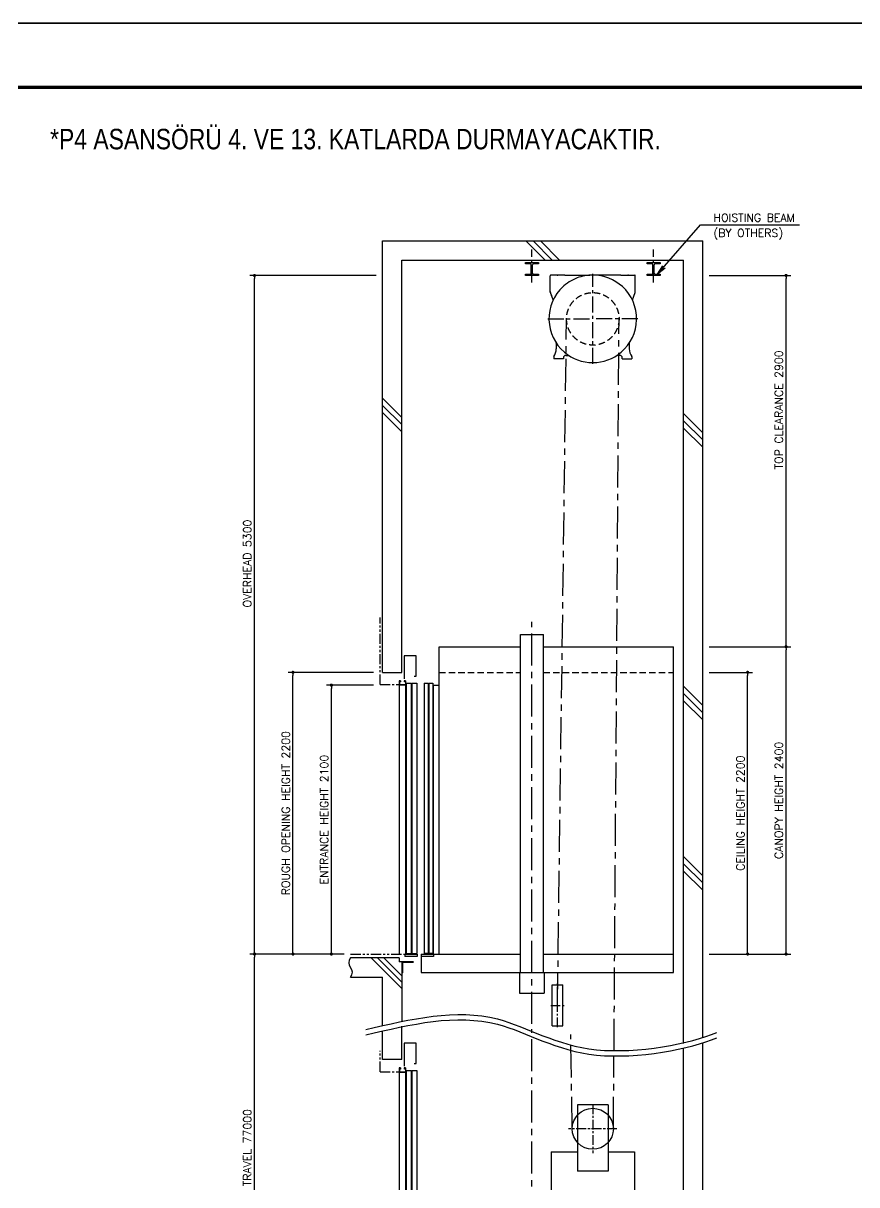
# Model space of a CAD drawing. Header units: millimetres. Extents: x -106996 to 276536, y -21995 to 37993.
# Drawn here: x -54766 to -48258, y -9072 to 0 of the extents above; entities that cross this region are included whole.
import ezdxf

# ---------------------------------------------------------------- set-up
doc = ezdxf.new("R2010")
doc.units = ezdxf.units.MM
doc.header["$LTSCALE"] = 100
for name, pattern in [('CENTERX2', [4, 2.5, -0.5, 0.5, -0.5]), ('DASHED', [0.75, 0.5, -0.25]), ('PHANTOM2', [31.75, 15.875, -3.175, 3.175, -3.175, 3.175, -3.175])]:
    doc.linetypes.add(name, pattern=pattern)
doc.layers.get('0').update_dxf_attribs({"color": 3})
for name, color, linetype in [('BUILDING', 3, 'Continuous'), ('CAR', 6, 'Continuous'), ('CENTER-LINE', 7, 'CENTERX2'), ('CWT', 1, 'Continuous'), ('DIM', 2, 'Continuous'), ('DOOR', 7, 'Continuous'), ('FRAME', 5, 'Continuous'), ('OTHERS', 4, 'Continuous'), ('TRACTION-MACHINE', 2, 'Continuous'), ('W-DASHED-LINE', 111, 'PHANTOM2')]:
    doc.layers.add(name, color=color, linetype=linetype)
doc.styles.add('MAHAL', font='arial.ttf', dxfattribs={"width": 0.8})
doc.styles.get("Standard").update_dxf_attribs({"font": 'romans.shx', "bigfont": 'bigfont.shx'})
doc.dimstyles.new('1-50IN', dxfattribs={"dimscale": 25, "dimtxt": 2.5, "dimasz": 1, "dimexe": 1.5, "dimexo": 2, "dimgap": 1, "dimtad": 3, "dimdsep": 46, "dimtxsty": 'Standard', "dimblk1": 'DOT', "dimblk2": 'DOT', "dimsah": 1, "dimcen": 0.09, "dimclrd": 256, "dimclre": 256, "dimclrt": 256, "dimadec": 0, "dimazin": 0, "dimtfac": 1, "dimtmove": 0, "dimatfit": 3, "dimldrblk": 'DOT', "dimfxl": 0, "dimtolj": 1, "dimtzin": 0, "dimarcsym": 0})
doc.dimstyles.new('1-50IN-ARROW', dxfattribs={"dimscale": 25, "dimtxt": 2.5, "dimasz": 3, "dimexe": 1.5, "dimexo": 2, "dimgap": 1, "dimtad": 3, "dimdsep": 46, "dimtxsty": 'Standard', "dimblk1": 'OPEN', "dimblk2": 'OPEN', "dimsah": 1, "dimcen": 0.09, "dimclrd": 256, "dimclre": 256, "dimclrt": 256, "dimadec": 0, "dimazin": 0, "dimtfac": 1, "dimtmove": 0, "dimatfit": 3, "dimldrblk": 'OPEN', "dimfxl": 0, "dimtolj": 1, "dimtzin": 0, "dimarcsym": 0})

# ---------------------------------------------------------------- blocks, each defined once
blk = doc.blocks.new('SWALL2')
at = {"layer": 'BUILDING'}
for p, q in [((130, 150), (-250, 150)), ((-89.6, 150), (150, -89.6)), ((-39.6, 150), (150, -39.6)), ((10.4, 150), (150, 10.4)), ((130, 150), (130, 120)), ((150, 120), (130, 120)), ((150, 120), (150, -340.5)), ((240, 120), (150, 120)), ((150, 120), (150, 30)), ((156, 105.5), (156, 34)), ((236, 114), (164.5, 114)), ((240, 120), (240, 118)), ((-250, 0), (0, 0)), ((0, -379.6), (0, 0)), ((150, 30), (152, 30)), ((0, -645), (0, -421.2)), ((150, -645), (150, -382.2)), ((150, -645), (0, -645))]:
    blk.add_line(p, q, dxfattribs=at)
for centre, radius, start, end in [((-205.3, 112.5), 58.3, 139.98603, 220.01397), ((164.5, 105.5), 8.5, 90, 180), ((236, 118), 4, 270, 0), ((-294.7, 37.5), 58.3, 319.98603, 40.01397), ((152, 34), 4, 270, 0)]:
    blk.add_arc(centre, radius, start, end, dxfattribs=at)
blk = doc.blocks.new('SDOOR_HH2100W')
at = {"layer": 'DOOR', "ltscale": 170}
for p, q in [((-7, 2328), (-102, 2328)), ((-102, 2328), (-102, 2150)), ((-7, 2170), (-7, 2328)), ((-24, 2170), (-7, 2170)), ((-96, 0), (-96, -20)), ((0, 0), (0, -20)), ((0, -20), (-96, -20))]:
    blk.add_line(p, q, dxfattribs=at)
at = {"layer": 'DOOR'}
for p, q in [((-87, 2115), (-87, 5)), ((-87, 2115), (-47, 2115)), ((-47, 2115), (-47, 5)), ((-43, 2115), (-43, 5)), ((-43, 2115), (-3, 2115)), ((-3, 2115), (-3, 5)), ((-96, 0), (0, 0)), ((-87, 5), (-47, 5)), ((-43, 5), (-3, 5))]:
    blk.add_line(p, q, dxfattribs=at)
at = {"layer": 'OTHERS', "ltscale": 60}
for p, q in [((-141, 2135), (-141, 0)), ((-139.4, 2133.4), (-139.4, 2101.6)), ((-132.6, 2133.4), (-132.6, 2125)), ((-131, 2125), (-132.6, 2125)), ((-131, 2135), (-131, 2125)), ((-101, 2135), (-101, 2125)), ((-99.4, 2125), (-101, 2125))]:
    blk.add_line(p, q, dxfattribs=at)
at = {"layer": 'OTHERS', "ltscale": 150}
for p, q in [((-131, 2135), (-141, 2135)), ((-91, 2100), (-141, 2100)), ((-132.6, 2133.4), (-139.4, 2133.4)), ((-92.6, 2101.6), (-139.4, 2101.6))]:
    blk.add_line(p, q, dxfattribs=at)
at = {"layer": 'OTHERS', "ltscale": 25}
for p, q in [((-91, 2135), (-101, 2135)), ((-99.4, 2133.4), (-99.4, 2125)), ((-92.6, 2133.4), (-99.4, 2133.4)), ((-92.6, 2133.4), (-92.6, 2101.6)), ((-91, 2135), (-91, 0))]:
    blk.add_line(p, q, dxfattribs=at)
blk = doc.blocks.new('SDOOR2_HH2100W')
at = {"layer": 'CAR'}
for p, q in [((96, 2100), (141, 2100)), ((96, 0), (96, 2100)), ((0, -20), (0, -145))]:
    blk.add_line(p, q, dxfattribs=at)
at = {"layer": 'CAR', "ltscale": 170}
for p, q in [((0, 0), (0, -20)), ((96, 0), (96, -20)), ((96, -20), (0, -20))]:
    blk.add_line(p, q, dxfattribs=at)
at = {"layer": 'DOOR'}
for p, q in [((24, 2115), (24, 5)), ((24, 2115), (56, 2115)), ((56, 2115), (56, 5)), ((60, 2115), (60, 5)), ((60, 2115), (92, 2115)), ((92, 2115), (92, 5)), ((56, 5), (24, 5)), ((92, 5), (60, 5))]:
    blk.add_line(p, q, dxfattribs=at)
blk = doc.blocks.new('WAVE')
at = {"layer": 'BUILDING'}
for points in [[(-109.4, 10.7), (184.3, 94.6), (688.2, 238.6), (1305.4, -259.3), (2009, -99.4), (2175.6, -11.3)], [(-109.4, -30.9), (184.3, 53), (688.2, 197), (1305.4, -300.9), (2009, -141), (2175.6, -52.9)]]:
    blk.add_open_spline(points, degree=3, knots=[0, 0, 0, 0, 172.429057, 295.895167, 418.224694, 418.224694, 418.224694, 418.224694], dxfattribs=at)
blk = doc.blocks.new('SCWT')
at = {"layer": 'CENTER-LINE'}
blk.add_line((-161, 2325), (-171.7, 3061.3), dxfattribs=at)
at = {"layer": 'CENTER-LINE', "ltscale": 0.3}
for p, q in [((0, 2515.2), (0, 2134.8)), ((186, 2325), (-190.6, 2325)), ((188.3, 2325), (-188.3, 2325))]:
    blk.add_line(p, q, dxfattribs=at)
at = {"layer": 'CWT'}
for p, q in [((-120, 2511), (-120, 1993)), ((120, 2511), (-120, 2511)), ((120, 2511), (120, 1993)), ((-325, 2145), (-325, 125)), ((-325, 2145), (-120, 2145)), ((120, 2145), (325, 2145)), ((325, 2145), (325, 125)), ((120, 1993), (-120, 1993)), ((-325, 125), (-25, 125)), ((-125, 125), (0, 125)), ((-115, 125), (-115, 0)), ((125, 125), (0, 125)), ((325, 125), (25, 125)), ((115, 125), (115, 0)), ((-115, 0), (115, 0))]:
    blk.add_line(p, q, dxfattribs=at)
blk.add_ellipse((0, 2325), major_axis=(161, 0), ratio=0.993892, start_param=-1.570796, end_param=4.712389, dxfattribs=at)
blk = doc.blocks.new('STR')
at = {"layer": 'CENTER-LINE', "ltscale": 0.5}
for p, q in [((0, -350.5), (0, 350.5)), ((-350.5, 0), (0, 0)), ((350.5, 0), (0, 0))]:
    blk.add_line(p, q, dxfattribs=at)
at = {"layer": 'TRACTION-MACHINE'}
for p, q in [((-332, 213.5), (-332, 337)), ((-218, 342), (-327, 342)), ((-218, 342), (-22.1, 342)), ((218, 342), (22.1, 342)), ((218, 342), (327, 342)), ((332, 213.5), (332, 337)), ((-309.7, 148.6), (-330.8, 206.6)), ((309.7, 148.6), (330.8, 206.6)), ((-285, -190.5), (-285, -235)), ((285, -190.5), (285, -235)), ((-305, -296), (-305, -311)), ((-230, -311), (-305, -311)), ((-230, -305), (-230, -311)), ((-210, -285), (-189, -285)), ((210, -285), (189, -285)), ((230, -311), (230, -305)), ((230, -311), (305, -311)), ((305, -296), (305, -311))]:
    blk.add_line(p, q, dxfattribs=at)
at = {"layer": 'TRACTION-MACHINE', "linetype": 'DASHED'}
blk.add_circle((0, 0), 205, dxfattribs=at)
at = {"layer": 'TRACTION-MACHINE'}
for centre, radius, start, end in [((-327, 337), 5, 90, 180), ((0, 0), 342, 111.02796, 134.21313), ((0, 0), 342, 90, 111.02796), ((0, 0), 342, 47.37217, 90), ((327, 337), 5, 0, 90), ((0, 0), 342, 132.62783, 229.5778), ((-312, 213.5), 20, 180, 200), ((0, 0), 342, 310.4222, 47.37217), ((312, 213.5), 20, 340, 0), ((-314.4, 146.9), 5, 334.95348, 20), ((314.4, 146.9), 5, 160, 205.04652), ((-385, -234.4), 100, 324.04943, 0), ((-290, -190.5), 5, 0, 33.30756), ((0, 0), 342, 229.5778, 270), ((0, 0), 342, 270, 310.4222), ((290, -190.5), 5, 146.69244, 180), ((385, -234.4), 100, 180, 215.95057), ((-300, -296), 5, 144.04943, 180), ((-210, -305), 20, 90, 180), ((210, -305), 20, 0, 90), ((300, -296), 5, 0, 35.95057)]:
    blk.add_arc(centre, radius, start, end, dxfattribs=at)
for p in [(-275, 342), (275, 342), (-332, 210), (-322, 182.5)]:
    blk.add_point(p, dxfattribs=at)
blk = doc.blocks.new('SRS')
at = {"layer": 'CENTER-LINE', "ltscale": 0.3}
for p, q in [((0, -170), (0, 170)), ((-53.5, 0), (53.5, 0))]:
    blk.add_line(p, q, dxfattribs=at)
at = {"layer": 'OTHERS'}
for p, q in [((-41.5, 160), (41.5, 160)), ((-41.5, -160), (-41.5, 160)), ((41.5, -160), (41.5, 160)), ((-41.5, -160), (41.5, -160))]:
    blk.add_line(p, q, dxfattribs=at)
blk = doc.blocks.new('SHB1')
at = {"layer": 'CENTER-LINE', "ltscale": 0.5}
blk.add_line((0, -55), (0, 204), dxfattribs=at)
at = {"layer": 'OTHERS'}
for p, q in [((-50, 100), (50, 100)), ((-50, 90), (-50, 100)), ((50, 100), (50, 90)), ((-12, 90), (-50, 90)), ((-50, 10), (-12, 10)), ((-50, 0), (-50, 10)), ((50, 0), (-50, 0)), ((-5, 17), (-5, 83)), ((5, 17), (5, 83)), ((50, 90), (12, 90)), ((12, 10), (50, 10)), ((50, 10), (50, 0))]:
    blk.add_line(p, q, dxfattribs=at)
for centre, start, end in [((-12, 83), 0, 90), ((-12, 17), 270, 0), ((12, 83), 90, 180), ((12, 17), 180, 270)]:
    blk.add_arc(centre, 7, start, end, dxfattribs=at)
blk = doc.blocks.new('_OPEN')
at = {"color": 0, "linetype": 'ByBlock'}
for p, q in [((-1, 0.17), (0, 0)), ((0, 0), (-1, -0.17)), ((0, 0), (-1, 0))]:
    blk.add_line(p, q, dxfattribs=at)
blk = doc.blocks.new('_DOT')
at = {"color": 0, "linetype": 'ByBlock'}
blk.add_line((-0.5, 0), (-1, 0), dxfattribs=at)
at = {"color": 0, "linetype": 'ByBlock', "const_width": 0.5}
blk.add_lwpolyline([(-0.25, 0, 1), (0.25, 0, 1)], format="xyb", close=True, dxfattribs=at)
blk = doc.blocks.new('*D576')
at = {"layer": 'DEFPOINTS', "color": 0, "transparency": 16777216}
for p in [(-52960, -7270), (-52210, -7270), (-52210, -10295)]:
    blk.add_point(p, dxfattribs=at)
at = {"layer": 'DIM', "lineweight": -2, "transparency": 16777216}
for p, q in [((-52260, -7270), (-52997.5, -7270)), ((-52960, -10270), (-52960, -7295)), ((-52260, -10295), (-52997.5, -10295))]:
    blk.add_line(p, q, dxfattribs=at)
at = {"layer": 'DIM', "lineweight": -2, "transparency": 16777216, "xscale": 25, "yscale": 25, "zscale": 25}
for p, rotation in [((-52960, -7270), 90), ((-52960, -10295), 270)]:
    blk.add_blockref('_DOT', p, dxfattribs=dict(at, rotation=rotation))
at = {"layer": 'DIM', "transparency": 16777216, "insert": (-53016.3, -8782.5), "char_height": 62.5, "attachment_point": 5, "rotation": 90}
blk.add_mtext('\\A1;TRAVEL 77000', dxfattribs=at)
blk = doc.blocks.new('*D577')
at = {"layer": 'DEFPOINTS', "color": 0, "transparency": 16777216}
for p in [(-52360, -5170), (-51980, -5170), (-52210, -7270)]:
    blk.add_point(p, dxfattribs=at)
at = {"layer": 'DIM', "lineweight": -2, "transparency": 16777216}
for p, q in [((-52030, -5170), (-52397.5, -5170)), ((-52360, -7245), (-52360, -5195)), ((-52260, -7270), (-52397.5, -7270))]:
    blk.add_line(p, q, dxfattribs=at)
at = {"layer": 'DIM', "lineweight": -2, "transparency": 16777216, "xscale": 25, "yscale": 25, "zscale": 25}
for p, rotation in [((-52360, -5170), 90), ((-52360, -7270), 270)]:
    blk.add_blockref('_DOT', p, dxfattribs=dict(at, rotation=rotation))
at = {"layer": 'DIM', "transparency": 16777216, "insert": (-52416.3, -6220), "char_height": 62.5, "attachment_point": 5, "rotation": 90}
blk.add_mtext('\\A1;ENTRANCE HEIGHT 2100', dxfattribs=at)
blk = doc.blocks.new('*D578')
at = {"layer": 'DEFPOINTS', "color": 0, "transparency": 16777216}
for p in [(-52660, -5070), (-51980, -5070), (-52210, -7270)]:
    blk.add_point(p, dxfattribs=at)
at = {"layer": 'DIM', "lineweight": -2, "transparency": 16777216}
for p, q in [((-52030, -5070), (-52697.5, -5070)), ((-52660, -7245), (-52660, -5095)), ((-52260, -7270), (-52697.5, -7270))]:
    blk.add_line(p, q, dxfattribs=at)
at = {"layer": 'DIM', "lineweight": -2, "transparency": 16777216, "xscale": 25, "yscale": 25, "zscale": 25}
for p, rotation in [((-52660, -5070), 90), ((-52660, -7270), 270)]:
    blk.add_blockref('_DOT', p, dxfattribs=dict(at, rotation=rotation))
at = {"layer": 'DIM', "transparency": 16777216, "insert": (-52716.3, -6170), "char_height": 62.5, "attachment_point": 5, "rotation": 90}
blk.add_mtext('\\A1;ROUGH OPENING HEIGHT 2200', dxfattribs=at)
blk = doc.blocks.new('*D579')
at = {"layer": 'DEFPOINTS', "color": 0, "transparency": 16777216}
for p in [(-52960, -1970), (-51960, -1970), (-52210, -7270)]:
    blk.add_point(p, dxfattribs=at)
at = {"layer": 'DIM', "lineweight": -2, "transparency": 16777216}
for p, q in [((-52010, -1970), (-52997.5, -1970)), ((-52960, -7245), (-52960, -1995)), ((-52260, -7270), (-52997.5, -7270))]:
    blk.add_line(p, q, dxfattribs=at)
at = {"layer": 'DIM', "lineweight": -2, "transparency": 16777216, "xscale": 25, "yscale": 25, "zscale": 25}
for p, rotation in [((-52960, -1970), 90), ((-52960, -7270), 270)]:
    blk.add_blockref('_DOT', p, dxfattribs=dict(at, rotation=rotation))
at = {"layer": 'DIM', "transparency": 16777216, "insert": (-53016.3, -4220), "char_height": 62.5, "attachment_point": 5, "rotation": 90}
blk.add_mtext('\\A1;OVERHEAD 5300', dxfattribs=at)
blk = doc.blocks.new('*D580')
at = {"layer": 'DEFPOINTS', "color": 0, "transparency": 16777216}
for p in [(-49460, -5070), (-49110, -5070), (-49460, -7270)]:
    blk.add_point(p, dxfattribs=at)
at = {"layer": 'DIM', "lineweight": -2, "transparency": 16777216}
for p, q in [((-49410, -5070), (-49072.5, -5070)), ((-49110, -7245), (-49110, -5095)), ((-49410, -7270), (-49072.5, -7270))]:
    blk.add_line(p, q, dxfattribs=at)
at = {"layer": 'DIM', "lineweight": -2, "transparency": 16777216, "xscale": 25, "yscale": 25, "zscale": 25}
for p, rotation in [((-49110, -5070), 90), ((-49110, -7270), 270)]:
    blk.add_blockref('_DOT', p, dxfattribs=dict(at, rotation=rotation))
at = {"layer": 'DIM', "transparency": 16777216, "insert": (-49166.3, -6170), "char_height": 62.5, "attachment_point": 5, "rotation": 90}
blk.add_mtext('\\A1;CEILING HEIGHT 2200', dxfattribs=at)
blk = doc.blocks.new('*D581')
at = {"layer": 'DEFPOINTS', "color": 0, "transparency": 16777216}
for p in [(-49460, -4870), (-48810, -4870), (-49460, -7270)]:
    blk.add_point(p, dxfattribs=at)
at = {"layer": 'DIM', "lineweight": -2, "transparency": 16777216}
for p, q in [((-49410, -4870), (-48772.5, -4870)), ((-48810, -7245), (-48810, -4895)), ((-49410, -7270), (-48772.5, -7270))]:
    blk.add_line(p, q, dxfattribs=at)
at = {"layer": 'DIM', "lineweight": -2, "transparency": 16777216, "xscale": 25, "yscale": 25, "zscale": 25}
for p, rotation in [((-48810, -4870), 90), ((-48810, -7270), 270)]:
    blk.add_blockref('_DOT', p, dxfattribs=dict(at, rotation=rotation))
at = {"layer": 'DIM', "transparency": 16777216, "insert": (-48866.3, -6070), "char_height": 62.5, "attachment_point": 5, "rotation": 90}
blk.add_mtext('\\A1;CANOPY HEIGHT 2400', dxfattribs=at)
blk = doc.blocks.new('*D582')
at = {"layer": 'DEFPOINTS', "color": 0, "transparency": 16777216}
for p in [(-49460, -1970), (-48810, -1970), (-49460, -4870)]:
    blk.add_point(p, dxfattribs=at)
at = {"layer": 'DIM', "lineweight": -2, "transparency": 16777216}
for p, q in [((-49410, -1970), (-48772.5, -1970)), ((-48810, -4845), (-48810, -1995)), ((-49410, -4870), (-48772.5, -4870))]:
    blk.add_line(p, q, dxfattribs=at)
at = {"layer": 'DIM', "lineweight": -2, "transparency": 16777216, "xscale": 25, "yscale": 25, "zscale": 25}
for p, rotation in [((-48810, -1970), 90), ((-48810, -4870), 270)]:
    blk.add_blockref('_DOT', p, dxfattribs=dict(at, rotation=rotation))
at = {"layer": 'DIM', "transparency": 16777216, "insert": (-48866.3, -3020), "char_height": 62.5, "attachment_point": 5, "rotation": 90}
blk.add_mtext('\\A1;TOP CLEARANCE 2900', dxfattribs=at)
blk = doc.blocks.new('SHB2')
at = {"layer": 'CENTER-LINE', "ltscale": 0.5}
blk.add_line((0, -55), (0, 204), dxfattribs=at)
at = {"layer": 'OTHERS'}
for p, q in [((-50, 100), (50, 100)), ((-50, 90), (-50, 100)), ((50, 100), (50, 90)), ((-12, 90), (-50, 90)), ((-50, 10), (-12, 10)), ((-50, 0), (-50, 10)), ((50, 0), (-50, 0)), ((-5, 17), (-5, 83)), ((5, 17), (5, 83)), ((50, 90), (12, 90)), ((12, 10), (50, 10)), ((50, 10), (50, 0))]:
    blk.add_line(p, q, dxfattribs=at)
for centre, start, end in [((-12, 83), 0, 90), ((-12, 17), 270, 0), ((12, 83), 90, 180), ((12, 17), 180, 270)]:
    blk.add_arc(centre, 7, start, end, dxfattribs=at)
at = {"layer": 'DIM', "char_height": 62.5, "attachment_point": 4}
for s, insert in [('HOISTING BEAM', (467.2, 451.2)), ('(BY OTHERS)', (467.2, 321.5))]:
    blk.add_mtext(s, dxfattribs=dict(at, insert=insert))
at = {"layer": 'DIM', "annotation_type": 0, "has_hookline": 1, "hookline_direction": 0, "text_width": 671.4}
blk.add_leader([(31, 10), (367.2, 394.9), (442.2, 394.9)], dimstyle='1-50IN-ARROW', dxfattribs=at)

msp = doc.modelspace()

# ---------------------------------------------------------------- linework, layer by layer
at = {"layer": 'BUILDING'}
for p, q in [((-51960.0000485, -5070), (-51960.0000485, -1700)), ((-51960.0000485, -1700), (-49460.0000485, -1700)), ((-50691.5700485, -1850), (-50841.5700485, -1700)), ((-50635.0000485, -1850), (-50785.0000485, -1700)), ((-50578.4300485, -1850), (-50728.4300485, -1700)), ((-49460.0000485, -7922.78), (-49460.0000485, -1700)), ((-51810.0000485, -5070), (-51810.0000485, -1850)), ((-51810.0000485, -1850), (-49610.0000485, -1850)), ((-49610.0000485, -7969.94), (-49610.0000485, -1850)), ((-51960.0000485, -2928.43), (-51810.0000485, -3078.43)), ((-51960.0000485, -2985), (-51810.0000485, -3135)), ((-51960.0000485, -3041.57), (-51810.0000485, -3191.57)), ((-49610.0000485, -3048.415), (-49460.0000485, -3198.415)), ((-49610.0000485, -3104.985), (-49460.0000485, -3254.985)), ((-49610.0000485, -3161.555), (-49460.0000485, -3311.555)), ((-51960.0000485, -5070), (-51810.0000485, -5070)), ((-49610.0000485, -5178.4), (-49460.0000485, -5328.4)), ((-49610.0000485, -5234.97), (-49460.0000485, -5384.97)), ((-49610.0000485, -5291.54), (-49460.0000485, -5441.54)), ((-49610.0000485, -6508.385), (-49460.0000485, -6658.385)), ((-49610.0000485, -6564.955), (-49460.0000485, -6714.955)), ((-49610.0000485, -6621.525), (-49460.0000485, -6771.525)), ((-49460.0000485, -12645), (-49460.0000485, -7964.39)), ((-49610.0000485, -12495), (-49610.0000485, -8011.55))]:
    msp.add_line(p, q, dxfattribs=at)
at = {"layer": 'CAR'}
for p, q in [((-50884.0000485, -7415), (-50884.0000485, -4775)), ((-50884.0000485, -4775), (-50704.0000485, -4775)), ((-50704.0000485, -7415), (-50704.0000485, -4775)), ((-51519.0000485, -4870), (-50884.0000485, -4870)), ((-51519.0000485, -7270), (-51519.0000485, -4870)), ((-50704.0000485, -4870), (-49689.0000485, -4870)), ((-49689.0000485, -7415), (-49689.0000485, -4870)), ((-51660.0000485, -7270), (-50884.0000485, -7270)), ((-50704.0000485, -7270), (-49689.0000485, -7270)), ((-51660.0000485, -7415), (-49689.0000485, -7415)), ((-50890.5000485, -7415), (-50890.5000485, -7575)), ((-50697.5000485, -7415), (-50697.5000485, -7575)), ((-50890.5000485, -7575), (-50697.5000485, -7575))]:
    msp.add_line(p, q, dxfattribs=at)
at = {"layer": 'CAR', "linetype": 'DASHED'}
for p, q in [((-51519.0000485, -5070), (-50884.0000485, -5070)), ((-50704.0000485, -5070), (-49689.0000485, -5070))]:
    msp.add_line(p, q, dxfattribs=at)
at = {"layer": 'CENTER-LINE'}
for p, q in [((-50594.0000485, -7671), (-50524.0000485, -2309)), ((-50153.160164, -8024.92), (-50114.0000485, -2309)), ((-50794.0000485, -7815.98), (-50794.0000485, -4675)), ((-50794.0000485, -12585), (-50794.0000485, -7857.59)), ((-50158.0200485, -8635), (-50153.4916284, -8066.53))]:
    msp.add_line(p, q, dxfattribs=at)
at = {"layer": 'DEFPOINTS'}
for points in [[(-63000.0000485, 0), (-42000.0000485, 0), (-42000.0000485, 15000), (-63000.0000485, 15000)], [(-62500.0000485, -15000), (-41500.0000485, -15000), (-41500.0000485, 0), (-62500.0000485, 0)]]:
    msp.add_lwpolyline(points, close=True, dxfattribs=at)
at = {"layer": 'FRAME', "const_width": 25}
msp.add_lwpolyline([(-62000.0000485, -14500), (-42000.0000485, -14500), (-42000.0000485, -500), (-62000.0000485, -500)], close=True, dxfattribs=at)
at = {"layer": 'W-DASHED-LINE', "ltscale": 0.05}
for p, q in [((-51980.0000485, -5165), (-51980.0000485, -4641.75)), ((-51980.0000485, -5165), (-51831.0000485, -5165)), ((-52210.0000485, -7270), (-51786.0000485, -7270)), ((-51980.0000485, -8190), (-51980.0000485, -8026)), ((-51980.0000485, -8190), (-51831.0000485, -8190))]:
    msp.add_line(p, q, dxfattribs=at)

# ---------------------------------------------------------------- block references
at = {"layer": 'BUILDING'}
msp.add_blockref('SWALL2', (-51960.0000485, -7450), dxfattribs=at)
at = {"layer": 'BUILDING', "xscale": 1.19904076738609}
msp.add_blockref('WAVE', (-51960.0000485, -7871.16), dxfattribs=at)
at = {"layer": 'CWT'}
msp.add_blockref('SCWT', (-50319.0000485, -10960), dxfattribs=at)
at = {"layer": 'DOOR'}
for name, p in [('SDOOR_HH2100W', (-51690.0000485, -7270)), ('SDOOR2_HH2100W', (-51660.0000485, -7270)), ('SDOOR_HH2100W', (-51690.0000485, -10295))]:
    msp.add_blockref(name, p, dxfattribs=at)
at = {"layer": 'OTHERS'}
for name, p in [('SHB2', (-49844.0000485, -1970)), ('SHB1', (-50794.0000485, -1970)), ('SRS', (-50594.0000485, -7671))]:
    msp.add_blockref(name, p, dxfattribs=at)
at = {"layer": 'TRACTION-MACHINE'}
msp.add_blockref('STR', (-50319.0000485, -2309), dxfattribs=at)

# ---------------------------------------------------------------- texts
at = {"color": 2, "insert": (-54556.33733, -824.8483425), "char_height": 160, "width": 13982.845205, "attachment_point": 1, "style": 'MAHAL'}
msp.add_mtext('*P4 ASANSÖRÜ 4. VE 13. KATLARDA DURMAYACAKTIR.', dxfattribs=at)

# ---------------------------------------------------------------- dimensions: what is measured, and where the dimension line sits
at = {"layer": 'DIM'}
for base, p1, p2, text, picture, middle in [((-52960.0000485, -1970), (-52210.0000485, -7270), (-51960.0000485, -1970), 'OVERHEAD <>', '*D579', (-52960.0000485, -4220)), ((-48810.0000485, -1970), (-49460.0000485, -4870), (-49460.0000485, -1970), 'TOP CLEARANCE <>', '*D582', (-48810.0000485, -3020)), ((-48810.0000485, -4870), (-49460.0000485, -7270), (-49460.0000485, -4870), 'CANOPY HEIGHT <>', '*D581', (-48810.0000485, -6070)), ((-52660.0000485, -5070), (-52210.0000485, -7270), (-51980.0000485, -5070), 'ROUGH OPENING HEIGHT <>', '*D578', (-52660.0000485, -6170)), ((-49110.0000485, -5070), (-49460.0000485, -7270), (-49460.0000485, -5070), 'CEILING HEIGHT <>', '*D580', (-49110.0000485, -6170)), ((-52360.0000485, -5170), (-52210.0000485, -7270), (-51980.0000485, -5170), 'ENTRANCE HEIGHT <>', '*D577', (-52360.0000485, -6220)), ((-52960.0000485, -7270), (-52210.0000485, -10295), (-52210.0000485, -7270), 'TRAVEL 77000', '*D576', (-52960.0000485, -8782.5))]:
    dim = msp.add_linear_dim(base=base, p1=p1, p2=p2, angle=90, text=text, dimstyle='1-50IN', override={"dimpost": '\\X'}, dxfattribs=at)
    dim.commit()
    dim.dimension.update_dxf_attribs({"geometry": picture, "text_midpoint": middle, "dimtype": 160})

doc.saveas('drawing.dxf')
